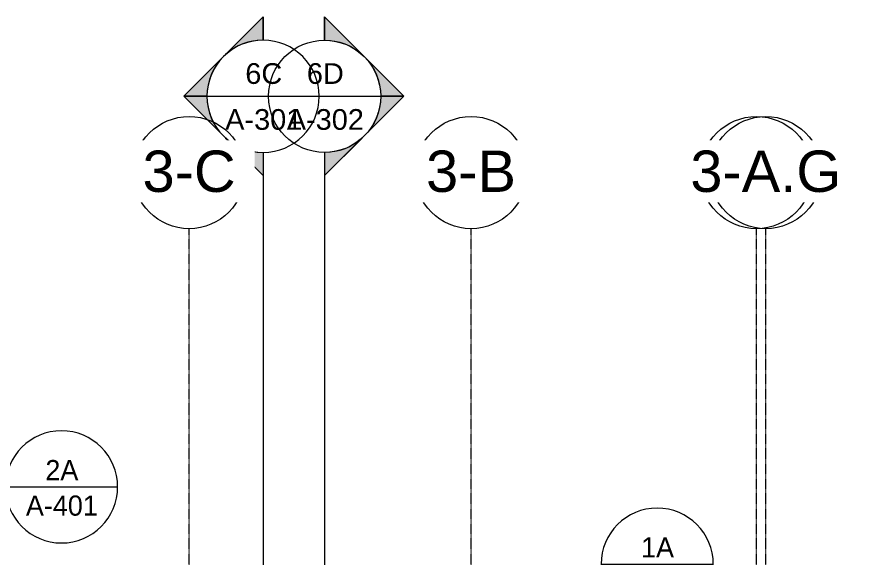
# Model space of a CAD drawing. Header units: inches. Extents: x 21380 to 98133, y -290 to 853.
# Drawn here: x 38838 to 39564, y 390 to 853 of the extents above; entities that cross this region are included whole.
import ezdxf

# ---------------------------------------------------------------- set-up
doc = ezdxf.new("R2010")
doc.units = ezdxf.units.IN
doc.header["$MEASUREMENT"] = 0
doc.linetypes.add('Grid Line 1_2_', pattern=[0.875, 0.5, -0.125, 0.125, -0.125])
for name, color, linetype, lineweight in [('A-ANNO-SYMB', 150, 'Continuous', 9), ('G-ANNO-SYMB', 111, 'Continuous', 9), ('S-GRID', 1, 'Continuous', 9), ('S-GRID-IDEN', 1, 'Continuous', 9)]:
    doc.layers.add(name, color=color, linetype=linetype, lineweight=lineweight)
doc.styles.add('Arial_1', font='arial.ttf', dxfattribs={"height": 35.407186})
doc.styles.add('Arial_2', font='arial.ttf', dxfattribs={"height": 17.703593})
doc.styles.add('Century Gothic', font='GOTHIC.TTF', dxfattribs={"height": 17.245342})

# ---------------------------------------------------------------- blocks, each defined once
blk = doc.blocks.new('Section - Section Head - Filled-1526-Building Section - East_West looking South')
at = {"layer": 'G-ANNO-SYMB'}
h = blk.add_hatch(color=256, dxfattribs=at)
edge = h.paths.add_edge_path(flags=0)
edge.add_arc((-22874.16, 528), 48.06, 90, 132.0784, ccw=False)
edge.add_line((-22874.16, 576.06), (-22874.16, 595.88))
edge.add_line((-22874.16, 595.88), (-22906.36, 563.67))
h = blk.add_hatch(color=256, dxfattribs=at)
edge = h.paths.add_edge_path(flags=0)
edge.add_line((-22908.1, 561.94), (-22942.04, 528))
edge.add_line((-22942.04, 528), (-22922.16, 528))
edge.add_arc((-22874.16, 528), 48, 135, 180, ccw=False)
h = blk.add_hatch(color=256, dxfattribs=at)
edge = h.paths.add_edge_path(flags=0)
edge.add_arc((-22874.16, 528), 48, 180, 225, ccw=False)
edge.add_line((-22922.16, 528), (-22942.04, 528))
edge.add_line((-22942.04, 528), (-22908.1, 494.06))
h = blk.add_hatch(color=256, dxfattribs=at)
edge = h.paths.add_edge_path(flags=0)
edge.add_line((-22906.36, 492.33), (-22874.16, 460.12))
edge.add_line((-22874.16, 460.12), (-22874.16, 479.94))
edge.add_arc((-22874.16, 528), 48.06, 227.9216, 270, ccw=False)
for p, q in [((-22942.04, 528), (-22874.16, 595.88)), ((-22906.36, 563.67), (-22874.16, 595.88)), ((-22874.16, 576), (-22874.16, 595.88)), ((-22874.16, 595.88), (-22874.16, 576.06)), ((-22942.04, 528), (-22908.1, 561.94)), ((-22942.04, 528), (-22874.16, 460.12)), ((-22922.16, 528), (-22942.04, 528)), ((-22908.1, 494.06), (-22942.04, 528)), ((-22942.04, 528), (-22922.16, 528)), ((-22874.16, 460.12), (-22906.36, 492.33)), ((-22874.16, 480), (-22874.16, 460.12)), ((-22874.16, 479.94), (-22874.16, 460.12))]:
    blk.add_line(p, q, dxfattribs=at)
for radius, start, end in [(48, 90, 270), (48.06, 90, 132.0784), (48, 270, 90), (48, 135, 180), (48, 180, 225), (48.06, 227.9216, 270)]:
    blk.add_arc((-22874.16, 528), radius, start, end, dxfattribs=at)
blk = doc.blocks.new('Section - Callout Head-19020-Building Section - East_West looking South')
at = {"layer": 'A-ANNO-SYMB'}
blk.add_line((-22202.56, 384.87), (-22106.56, 384.87), dxfattribs=at)
for start, end in [(0, 180), (180, 360)]:
    blk.add_arc((-22154.56, 384.87), 48, start, end, dxfattribs=at)
blk = doc.blocks.new('Grid - Grid Head - Circle-14747-Building Section - East_West looking South')
at = {"layer": 'S-GRID-IDEN'}
blk.add_circle((-23085.89, 719.89), 48, dxfattribs=at)

msp = doc.modelspace()

# ---------------------------------------------------------------- linework, layer by layer
at = {"layer": 'G-ANNO-SYMB'}
for p, q in [((39000.31, 785.16), (39096.31, 785.16)), ((39053, 785.16), (39149, 785.16)), ((39048.31, 737.16), (39048.31, -79.66)), ((39101, 737.16), (39101, -79.66))]:
    msp.add_line(p, q, dxfattribs=at)
at = {"layer": 'S-GRID', "linetype": 'Grid Line 1_2_'}
for p, q in [((38985.03, -273.16), (38985.03, 671.89)), ((39226.28, -273.16), (39226.28, 671.89)), ((39470.53, -273.16), (39470.53, 671.89)), ((39478.53, -273.16), (39478.53, 671.89))]:
    msp.add_line(p, q, dxfattribs=at)

# ---------------------------------------------------------------- block references
at = {"layer": 'A-ANNO-SYMB'}
for p in [(61030.45, 66.16), (61540.17, 0)]:
    msp.add_blockref('Section - Callout Head-19020-Building Section - East_West looking South', p, dxfattribs=at)
at = {"layer": 'G-ANNO-SYMB'}
msp.add_blockref('Section - Section Head - Filled-1526-Building Section - East_West looking South', (61922.47, 257.16), dxfattribs=at)
at = {"layer": 'G-ANNO-SYMB', "extrusion": (0, 0, -1)}
msp.add_blockref('Section - Section Head - Filled-1526-Building Section - East_West looking South', (-16226.84, 257.16), dxfattribs=at)
at = {"layer": 'S-GRID-IDEN'}
for p in [(62070.92, 0), (62312.17, 0), (62556.42, 0)]:
    msp.add_blockref('Grid - Grid Head - Circle-14747-Building Section - East_West looking South', p, dxfattribs=at)

# ---------------------------------------------------------------- texts
at = {"layer": 'A-ANNO-SYMB', "char_height": 17.245, "attachment_point": 2, "line_spacing_factor": 0.984117, "style": 'Century Gothic'}
for s, insert, width in [('2A', (38876.16, 474.01), 36.936), ('A-401', (38876.16, 443.63), 77.76), ('1A', (39385.88, 407.85), 36.936)]:
    msp.add_mtext(s, dxfattribs=dict(at, insert=insert, width=width))
at = {"layer": 'G-ANNO-SYMB', "char_height": 17.704, "attachment_point": 2, "line_spacing_factor": 0.938532, "style": 'Arial_2'}
for s, insert, width in [('6C', (39048.93, 813.5), 37.584), ('6D', (39101.61, 813.5), 37.584), ('A-301', (39048.93, 774.22), 78.624), ('A-302', (39101.61, 774.22), 78.624)]:
    msp.add_mtext(s, dxfattribs=dict(at, insert=insert, width=width))
at = {"layer": 'S-GRID-IDEN', "insert": (38758.77, 738.77), "char_height": 35.407, "width": 180.144, "attachment_point": 2, "line_spacing_factor": 0.938532, "style": 'Arial_1', "bg_fill": 3, "box_fill_scale": 1.25, "bg_fill_color": 0, "bg_fill_transparency": 0}
msp.add_mtext('1-13.G', dxfattribs=at)

# ---------------------------------------------------------------- next in the draw order: texts
at = {"layer": 'S-GRID-IDEN', "char_height": 35.407, "attachment_point": 2, "line_spacing_factor": 0.938532, "style": 'Arial_1', "bg_fill": 3, "box_fill_scale": 1.25, "bg_fill_color": 0, "bg_fill_transparency": 0}
for s, insert, width in [('3-D.G', (38758.77, 738.77), 156.816), ('3-C', (38985.02, 738.77), 94.608), ('3-B', (39226.27, 738.77), 91.584), ('3-A', (39470.52, 738.77), 91.584)]:
    msp.add_mtext(s, dxfattribs=dict(at, insert=insert, width=width))

# ---------------------------------------------------------------- next in the draw order: block references
at = {"layer": 'S-GRID-IDEN'}
msp.add_blockref('Grid - Grid Head - Circle-14747-Building Section - East_West looking South', (62564.42, 0), dxfattribs=at)

# ---------------------------------------------------------------- next in the draw order: texts
at = {"layer": 'S-GRID-IDEN', "insert": (39478.52, 738.77), "char_height": 35.407, "width": 153.792, "attachment_point": 2, "line_spacing_factor": 0.938532, "style": 'Arial_1', "bg_fill": 3, "box_fill_scale": 1.25, "bg_fill_color": 0, "bg_fill_transparency": 0}
msp.add_mtext('3-A.G', dxfattribs=at)

doc.saveas('drawing.dxf')
